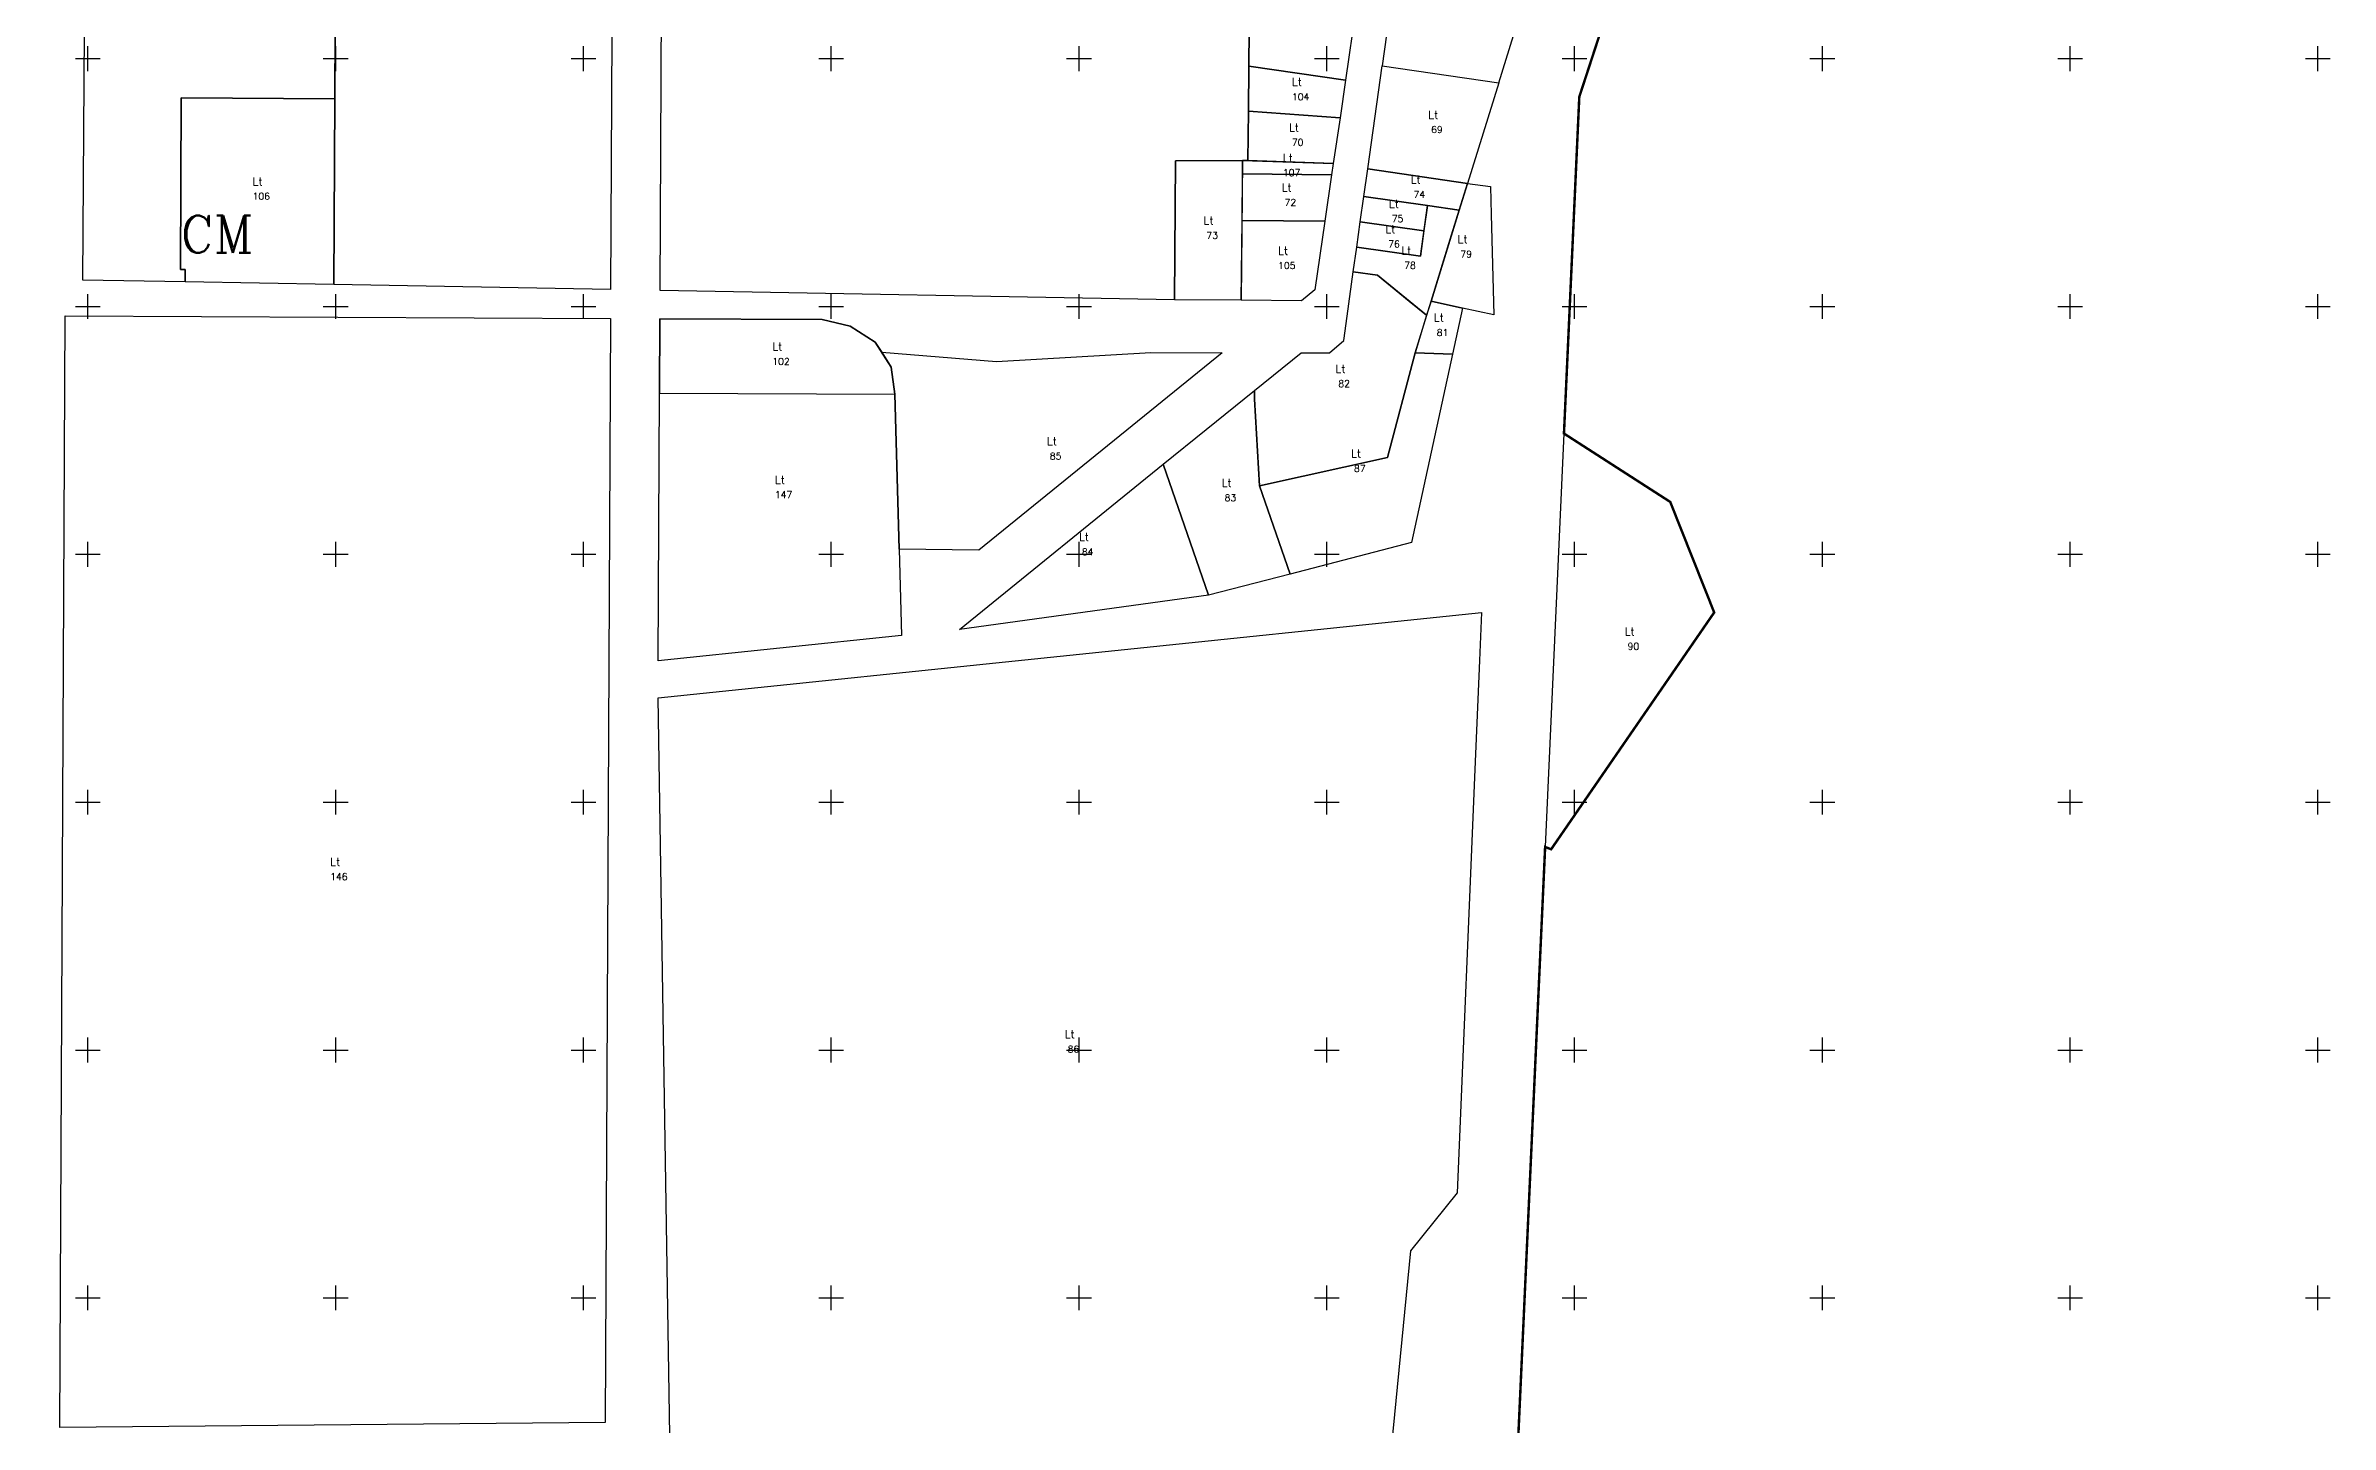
# Model space of a CAD drawing. Extents: x 385562 to 387872, y 587050 to 590157.
# Drawn here: x 386383 to 387305, y 589049 to 589605 of the extents above; entities that cross this region are included whole.
import ezdxf
from ezdxf.enums import TextEntityAlignment as Align

# ---------------------------------------------------------------- set-up
doc = ezdxf.new("R2010")
doc.units = 0
doc.header["$MEASUREMENT"] = 0
for name, color, linetype in [('croisillon', 7, 'CONTINUOUS'), ('L', 10, 'CONTINUOUS'), ('LOT', 10, 'CONTINUOUS'), ('LS', 7, 'CONTINUOUS'), ('PARCELLE', 160, 'CONTINUOUS'), ('SECTION', 7, 'CONTINUOUS')]:
    doc.layers.add(name, color=color, linetype=linetype)
doc.styles.add('ROMANC', font='romanc.shx', dxfattribs={"height": 10})

msp = doc.modelspace()

# ---------------------------------------------------------------- linework, layer by layer
at = {"layer": 'croisillon'}
for p, q in [((386395, 589600), (386405, 589600)), ((386400, 589595), (386400, 589605)), ((386495, 589600), (386505, 589600)), ((386500, 589595), (386500, 589605)), ((386595, 589600), (386605, 589600)), ((386600, 589595), (386600, 589605)), ((386695, 589600), (386705, 589600)), ((386700, 589595), (386700, 589605)), ((386795, 589600), (386805, 589600)), ((386800, 589595), (386800, 589605)), ((386895, 589600), (386905, 589600)), ((386900, 589595), (386900, 589605)), ((386995, 589600), (387005, 589600)), ((387000, 589595), (387000, 589605)), ((387095, 589600), (387105, 589600)), ((387100, 589595), (387100, 589605)), ((387195, 589600), (387205, 589600)), ((387200, 589595), (387200, 589605)), ((387295, 589600), (387305, 589600)), ((387300, 589595), (387300, 589605)), ((386400, 589495), (386400, 589505)), ((386500, 589495), (386500, 589505)), ((386600, 589495), (386600, 589505)), ((386700, 589495), (386700, 589505)), ((386800, 589495), (386800, 589505)), ((386900, 589495), (386900, 589505)), ((387000, 589495), (387000, 589505)), ((387100, 589495), (387100, 589505)), ((387200, 589495), (387200, 589505)), ((387300, 589495), (387300, 589505)), ((386395, 589500), (386405, 589500)), ((386495, 589500), (386505, 589500)), ((386595, 589500), (386605, 589500)), ((386695, 589500), (386705, 589500)), ((386795, 589500), (386805, 589500)), ((386895, 589500), (386905, 589500)), ((386995, 589500), (387005, 589500)), ((387095, 589500), (387105, 589500)), ((387195, 589500), (387205, 589500)), ((387295, 589500), (387305, 589500)), ((386400, 589395), (386400, 589405)), ((386500, 589395), (386500, 589405)), ((386600, 589395), (386600, 589405)), ((386700, 589395), (386700, 589405)), ((386800, 589395), (386800, 589405)), ((386900, 589395), (386900, 589405)), ((387000, 589395), (387000, 589405)), ((387100, 589395), (387100, 589405)), ((387200, 589395), (387200, 589405)), ((387300, 589395), (387300, 589405)), ((386395, 589400), (386405, 589400)), ((386495, 589400), (386505, 589400)), ((386595, 589400), (386605, 589400)), ((386695, 589400), (386705, 589400)), ((386795, 589400), (386805, 589400)), ((386895, 589400), (386905, 589400)), ((386995, 589400), (387005, 589400)), ((387095, 589400), (387105, 589400)), ((387195, 589400), (387205, 589400)), ((387295, 589400), (387305, 589400)), ((386400, 589295), (386400, 589305)), ((386500, 589295), (386500, 589305)), ((386600, 589295), (386600, 589305)), ((386700, 589295), (386700, 589305)), ((386800, 589295), (386800, 589305)), ((386900, 589295), (386900, 589305)), ((387000, 589295), (387000, 589305)), ((387100, 589295), (387100, 589305)), ((387200, 589295), (387200, 589305)), ((387300, 589295), (387300, 589305)), ((386395, 589300), (386405, 589300)), ((386495, 589300), (386505, 589300)), ((386595, 589300), (386605, 589300)), ((386695, 589300), (386705, 589300)), ((386795, 589300), (386805, 589300)), ((386895, 589300), (386905, 589300)), ((386995, 589300), (387005, 589300)), ((387095, 589300), (387105, 589300)), ((387195, 589300), (387205, 589300)), ((387295, 589300), (387305, 589300)), ((386395, 589200), (386405, 589200)), ((386400, 589195), (386400, 589205)), ((386495, 589200), (386505, 589200)), ((386500, 589195), (386500, 589205)), ((386595, 589200), (386605, 589200)), ((386600, 589195), (386600, 589205)), ((386695, 589200), (386705, 589200)), ((386700, 589195), (386700, 589205)), ((386795, 589200), (386805, 589200)), ((386800, 589195), (386800, 589205)), ((386895, 589200), (386905, 589200)), ((386900, 589195), (386900, 589205)), ((386995, 589200), (387005, 589200)), ((387000, 589195), (387000, 589205)), ((387095, 589200), (387105, 589200)), ((387100, 589195), (387100, 589205)), ((387195, 589200), (387205, 589200)), ((387200, 589195), (387200, 589205)), ((387295, 589200), (387305, 589200)), ((387300, 589195), (387300, 589205)), ((386395, 589100), (386405, 589100)), ((386400, 589095), (386400, 589105)), ((386495, 589100), (386505, 589100)), ((386500, 589095), (386500, 589105)), ((386595, 589100), (386605, 589100)), ((386600, 589095), (386600, 589105)), ((386695, 589100), (386705, 589100)), ((386700, 589095), (386700, 589105)), ((386795, 589100), (386805, 589100)), ((386800, 589095), (386800, 589105)), ((386895, 589100), (386905, 589100)), ((386900, 589095), (386900, 589105)), ((386995, 589100), (387005, 589100)), ((387000, 589095), (387000, 589105)), ((387095, 589100), (387105, 589100)), ((387100, 589095), (387100, 589105)), ((387195, 589100), (387205, 589100)), ((387200, 589095), (387200, 589105)), ((387295, 589100), (387305, 589100)), ((387300, 589095), (387300, 589105))]:
    msp.add_line(p, q, dxfattribs=at)
at = {"layer": 'L'}
for points in [[(386399.63, 589771.13), (386500.477, 589755.838), (386499.634, 589583.819), (386437.635, 589584.123), (386437.3, 589514.905), (386439.3, 589514.895), (386439.276, 589509.895), (386397.912, 589510.636)], [(386500.477, 589755.838), (386612.063, 589738.917), (386610.924, 589506.82), (386499.267, 589508.82), (386499.634, 589583.819)], [(386869.343, 589699.904), (386869.183, 589679.765), (386868.975, 589653.516), (386868.752, 589626.261), (386868.5, 589597), (386868.339, 589578.761), (386868.163, 589558.862), (386865.989, 589558.872), (386838.986, 589558.741), (386838.491, 589502.743), (386630.923, 589506.462), (386632.047, 589735.887)], [(386927.618, 589634.705), (386922.341, 589597.073), (386969.366, 589590.298), (386981.196, 589628.508)], [(386868.752, 589626.261), (386911.735, 589620.063), (386907.538, 589591.349), (386868.5, 589597)], [(386868.339, 589578.761), (386868.5, 589597), (386907.538, 589591.349), (386905.322, 589576.16)], [(386916.51, 589555.48), (386922.341, 589597.073), (386969.366, 589590.298), (386956.79, 589549.68)], [(386437.635, 589584.123), (386499.634, 589583.819), (386499.267, 589508.82), (386439.276, 589509.895), (386439.3, 589514.895), (386437.3, 589514.905)], [(386868.339, 589578.761), (386905.322, 589576.16), (386902.625, 589557.675), (386868.163, 589558.862)], [(386838.491, 589502.743), (386838.986, 589558.741), (386865.989, 589558.872), (386865.49, 589502.504)], [(386865.775, 589534.753), (386865.95, 589553.54), (386901.85, 589553.14), (386899.214, 589534.457)], [(386865.95, 589553.54), (386865.989, 589558.872), (386902.625, 589557.675), (386901.85, 589553.14)], [(386956.79, 589549.68), (386953.451, 589538.902), (386940.58, 589540.73), (386914.95, 589544.37), (386916.51, 589555.48)], [(386914.95, 589544.37), (386940.58, 589540.73), (386939.17, 589530.46), (386913.51, 589534.1)], [(386956.79, 589549.68), (386966.013, 589548.352), (386966.322, 589537.074), (386967.429, 589496.617), (386954.779, 589499.388), (386942.08, 589502.17), (386950.35, 589528.88), (386953.451, 589538.902)], [(386865.775, 589534.753), (386899.214, 589534.457), (386895.166, 589506.711), (386889.749, 589502.29), (386865.49, 589502.504)], [(386940.58, 589540.73), (386953.451, 589538.902), (386942.08, 589502.17), (386940.221, 589496.497), (386920.43, 589512.66), (386910.7, 589514.04), (386912.08, 589523.9), (386937.77, 589520.29)], [(386913.51, 589534.1), (386939.17, 589530.46), (386937.77, 589520.29), (386912.08, 589523.9)], [(386910.7, 589514.04), (386920.43, 589512.66), (386933.25, 589502.19), (386940.221, 589496.497), (386935.603, 589481.237), (386924.544, 589439.099), (386872.893, 589427.667), (386870.77, 589462.579), (386870.776, 589466.154), (386889.673, 589481.28), (386901.123, 589481.264), (386906.814, 589486.21), (386908.194, 589496.115)], [(386390.87, 589496.254), (386610.867, 589495.174), (386608.681, 589049.702), (386388.668, 589047.641)], [(386630.867, 589495.076), (386696.366, 589494.754), (386707.611, 589492.021), (386717.762, 589485.621), (386720.356, 589481.559), (386724.222, 589475.508), (386725.718, 589464.61), (386727.367, 589402.025), (386728.284, 589367.226), (386630.191, 589357.078), (386630.72, 589465.076)], [(386630.867, 589495.076), (386630.72, 589465.076), (386725.718, 589464.61), (386724.222, 589475.508), (386717.762, 589485.621), (386707.611, 589492.021), (386696.366, 589494.754)], [(386942.08, 589502.17), (386954.779, 589499.388), (386950.733, 589480.824), (386935.603, 589481.237)], [(386727.367, 589402.025), (386725.718, 589464.61), (386724.222, 589475.508), (386720.356, 589481.559), (386766.637, 589477.861), (386828.928, 589481.378), (386857.737, 589481.33), (386821.418, 589451.882), (386759.52, 589401.694)], [(386950.733, 589480.824), (386934.152, 589404.732), (386885.155, 589392.012), (386872.893, 589427.667), (386924.544, 589439.099), (386935.603, 589481.237)], [(386870.776, 589466.154), (386870.77, 589462.579), (386872.893, 589427.667), (386885.155, 589392.012), (386852.204, 589383.466), (386834.014, 589436.347), (386851.357, 589450.409)], [(386995.711, 589448.741), (386988.112, 589281.914), (386990.542, 589281.012), (387056.342, 589376.544), (387038.6, 589421.145)], [(386834.014, 589436.347), (386852.204, 589383.466), (386751.762, 589369.655)], [(386962.389, 589376.525), (386961.577, 589357.166), (386959.733, 589313.205), (386952.564, 589142.355), (386933.745, 589118.992), (386924.919, 589028.205), (386873.8, 589029.4), (386873.8, 589043), (386761.81, 589043), (386634.83, 589044.43), (386630.117, 589342.078)]]:
    msp.add_lwpolyline(points, close=True, dxfattribs=at)
at = {"layer": 'LS', "const_width": 1}
msp.add_lwpolyline([(386377.23, 589734.24), (386399.63, 589771.13), (386400.371, 589876.772), (386400.803, 589935.77), (386400.923, 589951.529), (386401.23, 589995.327), (386401.55, 590038.95), (386391.63, 590048.72), (386392.41, 590156.35), (387027.36, 590066.03), (387184.34, 590064.9), (387283.88, 590110.74), (387294.4, 590081.2), (387146.2, 590025.4), (387001.9, 589584.6), (386995.711, 589448.741), (387038.6, 589421.145), (387056.342, 589376.544), (386990.542, 589281.012), (386988.112, 589281.914), (386976.5, 589027)], dxfattribs=at)

# ---------------------------------------------------------------- texts
at = {"layer": 'LOT', "style": 'ROMANC'}
for p in [(386887.9385, 589590.58), (386942.938, 589577.3765), (386886.7425, 589572.218), (386884.2875, 589560.006), (386468.467, 589550.4715), (386935.87, 589551.191), (386883.8125, 589547.9985), (386927.045, 589541.415), (386852.24, 589534.688), (386925.625, 589531.195), (386882.352, 589522.5215), (386932.0755, 589522.6135), (386954.7545, 589527.1485), (386945.191, 589495.497), (386678.219, 589483.843), (386905.4955, 589474.8535), (386789.0465, 589445.6265), (386911.813, 589440.6245), (386679.2375, 589430.077), (386859.5845, 589428.81), (386801.983, 589407.001), (387022.227, 589368.8765), (386499.7675, 589275.9475), (386796.253, 589206.365)]:
    msp.add_text('Lt', height=3.23, dxfattribs=at).set_placement(p, align=Align.MIDDLE)
at = {"layer": 'PARCELLE', "style": 'ROMANC'}
for s, p in [('104', (386889.4385, 589584.58)), ('69', (386944.438, 589571.3765)), ('70', (386888.2425, 589566.218)), ('107', (386885.7875, 589554.006)), ('106', (386469.967, 589544.4715)), ('72', (386885.3125, 589541.9985)), ('74', (386937.37, 589545.191)), ('75', (386928.545, 589535.415)), ('73', (386853.74, 589528.688)), ('76', (386927.125, 589525.195)), ('105', (386883.852, 589516.5215)), ('78', (386933.5755, 589516.6135)), ('79', (386956.2545, 589521.1485)), ('81', (386946.691, 589489.497)), ('102', (386679.719, 589477.843)), ('82', (386906.9955, 589468.8535)), ('85', (386790.5465, 589439.6265)), ('87', (386913.313, 589434.6245)), ('147', (386680.7375, 589424.077)), ('83', (386861.0845, 589422.81)), ('84', (386803.483, 589401.001)), ('90', (387023.727, 589362.8765)), ('146', (386501.2675, 589269.9475)), ('86', (386797.753, 589200.365))]:
    msp.add_text(s, height=2.73, dxfattribs=at).set_placement(p, align=Align.MIDDLE)
at = {"layer": 'SECTION', "style": 'ROMANC'}
msp.add_text('CM', height=15.015, dxfattribs=at).set_placement((386452.065, 589529.175), align=Align.MIDDLE)

doc.saveas('drawing.dxf')
